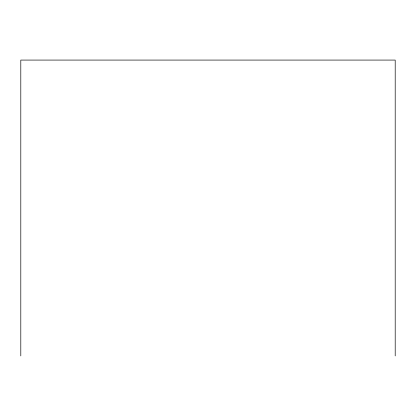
<?xml version="1.0" encoding="UTF-8"?>
<svg xmlns="http://www.w3.org/2000/svg" width="416" height="416" viewBox="0 0 416 416"><rect width="100%" height="100%" fill="white"/><g stroke="black" fill="none" stroke-linecap="round" stroke-linejoin="round"><path stroke-width="0.62" d="M395.2 355.924L395.2 60.076L20.8 60.076L20.8 355.924"/></g></svg>
